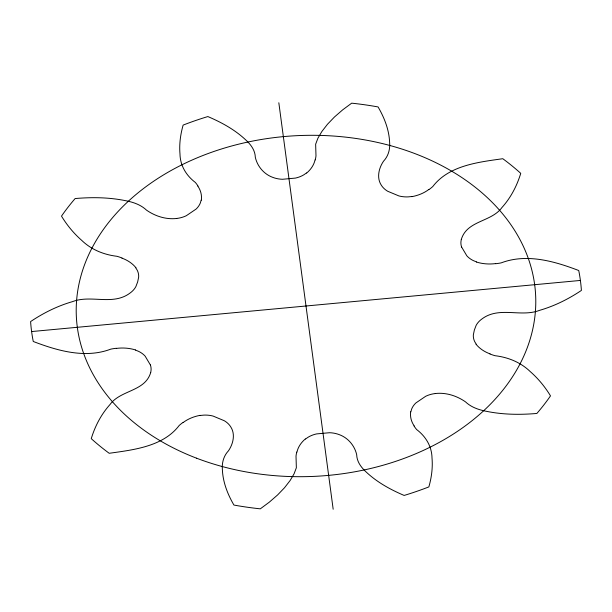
<?xml version="1.0" encoding="UTF-8"?>
<svg xmlns="http://www.w3.org/2000/svg" width="612" height="612" viewBox="0 0 612 612"><rect width="100%" height="100%" fill="white"/><g stroke="black" fill="none" stroke-linecap="round" stroke-linejoin="round"><path stroke-width="0.92" d="M201.141 200.185L200.353 202.909A23.493 17.427 -2.5 0 1 196.062 209.097L186.316 215.715A23.631 17.534 -2.5 0 1 176.73 218.453M410.859 411.815L411.647 409.091A23.493 17.427 -2.5 0 1 415.938 402.903L425.684 396.285A23.631 17.534 -2.5 0 1 435.27 393.547M150.705 372.509C145.059 391.726 120.579 389.836 110.015 404.524C101.24 414.263 95.036 426.143 91.257 438.659A275.859 204.683 -2.5 0 0 109.196 453.285C133.745 449.835 163.09 446.561 179.186 425.485A46.244 34.31 -2.5 0 1 183.065 422.402M461.295 239.491C466.941 220.274 491.421 222.164 501.985 207.476C510.76 197.737 516.964 185.857 520.743 173.341A275.859 204.683 -2.5 0 0 502.804 158.715C478.255 162.165 448.91 165.439 432.814 186.515A46.244 34.31 -2.5 0 1 428.936 189.598M306.551 172.951L303.766 174.848A23.493 17.427 -2.5 0 1 295.466 178.084L282.492 179.278A23.631 17.534 -2.5 0 1 272.723 177.35C263.979 174.19 257.331 166.334 255.319 157.299C255.105 149.978 250.56 144.233 245.305 139.513C234.495 129.476 221.353 122.316 207.858 116.563A275.859 204.683 -2.5 0 0 183.133 125.093C180.471 134.441 179.132 144.241 179.982 153.949C180.188 165.638 186.232 175.552 195.343 182.445A46.244 34.31 -2.5 0 1 197.997 186.063M305.449 439.049L308.234 437.152A23.493 17.427 -2.5 0 1 316.534 433.916L329.508 432.722A23.631 17.534 -2.5 0 1 339.278 434.65C348.021 437.809 354.669 445.666 356.681 454.701C356.895 462.022 361.44 467.767 366.695 472.487C377.505 482.524 390.647 489.684 404.142 495.437A275.859 204.683 -2.5 0 0 428.867 486.907C431.529 477.559 432.868 467.759 432.018 458.051C431.812 446.362 425.768 436.448 416.657 429.555A46.244 34.31 -2.5 0 1 414.003 425.937M411.754 196.536L408.036 196.888A23.493 17.427 -2.5 0 1 398.894 195.924L387.648 191.242A23.631 17.534 -2.5 0 1 381.421 185.382C376.411 177.985 378.774 168.178 383.487 161.254C388.368 156.091 390.227 149.236 389.615 142.221C389.056 129.675 384.336 117.68 378.071 106.939A275.859 204.683 -2.5 0 0 351.693 103.168L342.697 109.831L334.45 117.007L327.481 124.259L321.858 131.511L317.919 138.205L315.647 144.218L315.983 155.792A46.244 34.31 -2.5 0 1 315.234 159.931M200.246 415.464L203.964 415.112A23.493 17.427 -2.5 0 1 213.106 416.076L224.352 420.758A23.631 17.534 -2.5 0 1 230.579 426.618C235.589 434.015 233.226 443.822 228.513 450.746C223.632 455.909 221.773 462.764 222.386 469.779C222.944 482.325 227.664 494.32 233.929 505.061A275.859 204.683 -2.5 0 0 260.307 508.832L269.303 502.169L277.55 494.993L284.519 487.741L290.142 480.489L294.081 473.795L296.353 467.782L296.017 456.208A46.244 34.31 -2.5 0 1 296.766 452.069M176.73 218.469C166.059 219.7 155.234 216.235 146.513 210.145C140.393 204.347 132.322 201.891 124.182 200.407C108.049 197.278 91.471 197.148 75.138 198.548A275.859 204.683 -2.5 0 0 61.498 216.12C66.983 225.162 73.777 233.432 81.74 240.394C91.387 249.727 103.818 254.699 116.969 256.298A46.244 34.31 -2.5 0 1 122.017 258.004M435.27 393.531C445.941 392.3 456.766 395.765 465.487 401.854C471.607 407.653 479.678 410.109 487.818 411.593C503.951 414.722 520.529 414.852 536.862 413.452A275.859 204.683 -2.5 0 0 550.502 395.88C545.017 386.838 538.223 378.568 530.26 371.606C520.613 362.273 508.182 357.301 495.032 355.702A46.244 34.31 -2.5 0 1 489.983 353.996M31.602 331.559L580.398 280.441M476.557 261.936L473.328 260.605A23.493 17.427 -2.5 0 1 466.834 255.816L461.616 247.041M135.443 350.064L138.672 351.395A23.493 17.427 -2.5 0 1 145.166 356.184L150.384 364.959M476.213 344.166L474.713 341.657A23.493 17.427 -2.5 0 1 473.344 334.871L474.354 330.059L476.144 325.362A23.631 17.534 -2.5 0 1 481.881 319.005C499.055 305.992 520.812 317.597 539.493 310.368C554.434 306.077 568.51 299.061 581.4 290.425A275.859 204.683 -2.5 0 0 578.738 270.519C554.396 261.202 526.634 253.215 501.205 262.869A46.244 34.31 -2.5 0 1 495.689 263.718M135.787 267.834L137.287 270.343A23.493 17.427 -2.5 0 1 138.656 277.129L137.646 281.941L135.856 286.638A23.631 17.534 -2.5 0 1 130.119 292.995C112.945 306.008 91.188 294.403 72.507 301.632C57.566 305.923 43.49 312.939 30.6 321.575A275.859 204.683 -2.5 0 0 33.262 341.481C57.605 350.798 85.366 358.785 110.795 349.131A46.244 34.31 -2.5 0 1 116.311 348.282M278.827 102.762L333.173 509.238M183.187 422.502A34.654 25.712 -2.5 0 1 200.208 415.334M150.407 364.951A23.631 17.534 -2.5 0 1 150.682 372.509M116.341 348.412A34.654 25.712 -2.5 0 1 135.52 349.942M121.933 258.126A34.654 25.712 -2.5 0 1 135.948 267.765M197.837 186.125A34.654 25.712 -2.5 0 1 201.325 200.193M315.05 159.916A34.654 25.712 -2.5 0 1 306.688 173.035M428.813 189.498A34.654 25.712 -2.5 0 1 411.792 196.666M461.593 247.049A23.631 17.534 -2.5 0 1 461.318 239.491M495.659 263.588A34.654 25.712 -2.5 0 1 476.48 262.058M490.067 353.874A34.654 25.712 -2.5 0 1 476.052 344.235M414.163 425.876A34.654 25.712 -2.5 0 1 410.675 411.807M296.95 452.084A34.654 25.712 -2.5 0 1 305.312 438.965M196.582 458.197A229.882 170.564 -2.5 0 0 535.699 296.835A229.882 170.564 -2.5 0 0 185.719 162.96A229.882 170.564 -2.5 0 0 196.582 458.197"/></g></svg>
